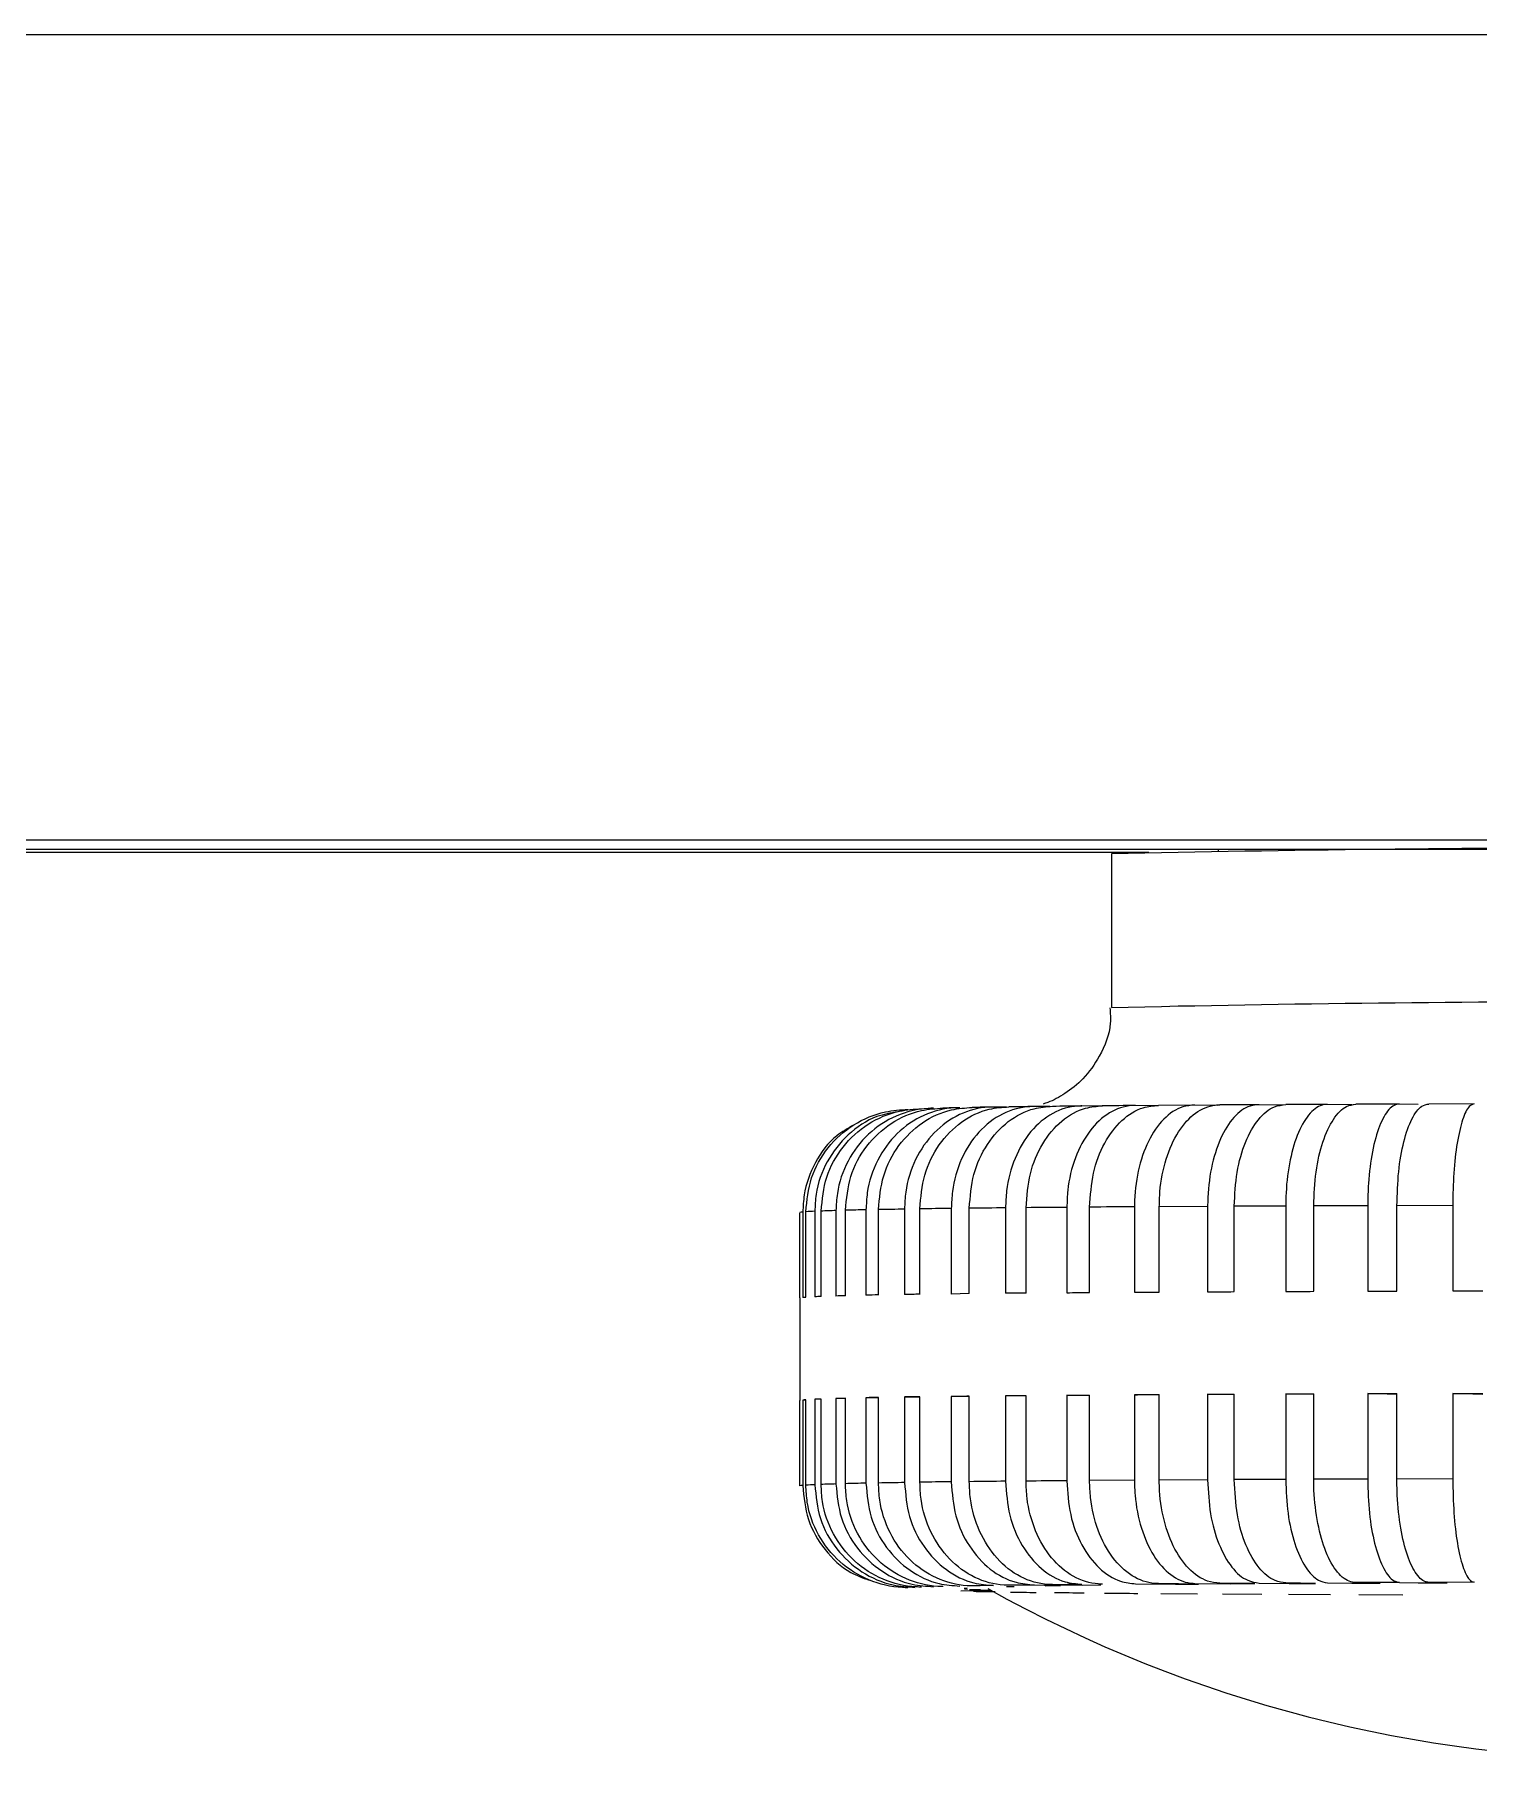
# Model space of a CAD drawing. Extents: x 12.3 to 108.7, y 1.1 to 80.4.
# Drawn here: x 70.946 to 71.791, y 29.261 to 30.27 of the extents above; entities that cross this region are included whole.
import ezdxf

# ---------------------------------------------------------------- set-up
doc = ezdxf.new("R2010")
doc.units = 0
doc.header["$MEASUREMENT"] = 0
doc.layers.add('OBJECT', color=7, linetype='CONTINUOUS')

msp = doc.modelspace()

# ---------------------------------------------------------------- linework, layer by layer
at = {"layer": 'OBJECT'}
for p, q in [((68.9135, 30.2702), (73.5685, 30.2702)), ((67.8407, 29.7988), (73.5749, 29.7988)), ((68.1735, 29.7934), (73.6839, 29.7934)), ((71.6387, 29.7934), (71.6387, 29.7922)), ((69.6795, 29.7916), (71.598, 29.7916)), ((71.5762, 29.7906), (71.5762, 29.7006)), ((71.5147, 29.6424), (71.5071, 29.6424)), ((71.5402, 29.6427), (71.531, 29.6427)), ((71.5695, 29.643), (71.5589, 29.6431)), ((71.6023, 29.6432), (71.5903, 29.6433)), ((71.625, 29.6436), (71.6037, 29.6434)), ((71.6383, 29.6434), (71.625, 29.6436)), ((71.6627, 29.6438), (71.6396, 29.6437)), ((71.6768, 29.6436), (71.6627, 29.6438)), ((71.7027, 29.644), (71.6782, 29.6439)), ((71.717, 29.6437), (71.7027, 29.644)), ((71.7449, 29.6442), (71.7192, 29.6441)), ((71.7557, 29.6439), (71.7449, 29.6442)), ((71.7886, 29.6443), (71.762, 29.6442)), ((71.3973, 29.5311), (71.3973, 29.5811)), ((71.4026, 29.5814), (71.4026, 29.5314)), ((71.4063, 29.5315), (71.4063, 29.5815)), ((71.4149, 29.5818), (71.4149, 29.5318)), ((71.4205, 29.532), (71.4205, 29.582)), ((71.4325, 29.5823), (71.4325, 29.5323)), ((71.4398, 29.5324), (71.4398, 29.5824)), ((71.4551, 29.5827), (71.4551, 29.5327)), ((71.4641, 29.5328), (71.4641, 29.5828)), ((71.4824, 29.583), (71.4824, 29.533)), ((71.493, 29.5332), (71.493, 29.5832)), ((71.5142, 29.5834), (71.5142, 29.5334)), ((71.5262, 29.5335), (71.5262, 29.5835)), ((71.5501, 29.5837), (71.5501, 29.5337)), ((71.5634, 29.5338), (71.5634, 29.5838)), ((71.5897, 29.584), (71.5897, 29.534)), ((71.6325, 29.5843), (71.6042, 29.5841)), ((71.6042, 29.5341), (71.6042, 29.5841)), ((71.6325, 29.5843), (71.6325, 29.5343)), ((71.6782, 29.5845), (71.6481, 29.5844)), ((71.6481, 29.5344), (71.6481, 29.5844)), ((71.6782, 29.5845), (71.6782, 29.5345)), ((71.7262, 29.5847), (71.6946, 29.5846)), ((71.6946, 29.5346), (71.6946, 29.5846)), ((71.7262, 29.5847), (71.7262, 29.5347)), ((71.776, 29.5848), (71.7433, 29.5847)), ((71.7433, 29.5347), (71.7433, 29.5847)), ((71.776, 29.5848), (71.776, 29.5348)), ((71.3938, 29.5307), (71.3938, 29.5806)), ((71.3955, 29.5809), (71.3955, 29.5309)), ((71.3937, 29.5306), (71.3937, 29.4706)), ((71.493, 29.5332), (71.4824, 29.533)), ((71.5262, 29.5335), (71.5142, 29.5334)), ((71.3938, 29.4207), (71.3938, 29.4707)), ((71.3955, 29.4709), (71.3955, 29.4209)), ((71.3973, 29.4709), (71.3955, 29.4709)), ((71.3973, 29.4211), (71.3973, 29.4711)), ((71.4026, 29.4714), (71.4026, 29.4214)), ((71.4063, 29.4714), (71.4026, 29.4714)), ((71.4063, 29.4216), (71.4063, 29.4715)), ((71.4149, 29.4718), (71.4149, 29.4218)), ((71.4205, 29.4718), (71.4149, 29.4718)), ((71.4205, 29.422), (71.4205, 29.472)), ((71.4325, 29.4723), (71.4325, 29.4223)), ((71.4398, 29.4722), (71.4325, 29.4723)), ((71.4398, 29.4224), (71.4398, 29.4724)), ((71.4551, 29.4727), (71.4551, 29.4227)), ((71.4641, 29.4726), (71.4551, 29.4727)), ((71.4641, 29.4228), (71.4641, 29.4728)), ((71.4824, 29.4731), (71.4824, 29.4231)), ((71.493, 29.473), (71.4824, 29.4731)), ((71.493, 29.4232), (71.493, 29.4732)), ((71.5262, 29.4735), (71.5142, 29.4734)), ((71.5142, 29.4734), (71.5142, 29.4234)), ((71.5262, 29.4733), (71.5142, 29.4734)), ((71.5262, 29.4235), (71.5262, 29.4735)), ((71.5501, 29.4737), (71.5501, 29.4237)), ((71.5634, 29.4736), (71.5501, 29.4737)), ((71.5634, 29.4238), (71.5634, 29.4738)), ((71.5897, 29.474), (71.5897, 29.424)), ((71.6042, 29.4739), (71.5897, 29.474)), ((71.6042, 29.4241), (71.6042, 29.4741)), ((71.6325, 29.4743), (71.6325, 29.4243)), ((71.6481, 29.474), (71.6325, 29.4743)), ((71.6481, 29.4244), (71.6481, 29.4744)), ((71.6782, 29.4745), (71.6782, 29.4245)), ((71.6946, 29.4742), (71.6782, 29.4745)), ((71.6946, 29.4246), (71.6946, 29.4746)), ((71.7262, 29.4747), (71.7262, 29.4247)), ((71.7433, 29.4742), (71.7262, 29.4747)), ((71.7433, 29.4247), (71.7433, 29.4747)), ((71.776, 29.4748), (71.776, 29.4248)), ((71.7936, 29.4741), (71.776, 29.4748)), ((71.5897, 29.424), (71.5634, 29.4238)), ((71.6325, 29.4243), (71.6042, 29.4241)), ((71.6782, 29.4245), (71.6481, 29.4244)), ((71.7262, 29.4247), (71.6946, 29.4246)), ((71.776, 29.4248), (71.7433, 29.4247)), ((71.5062, 29.3592), (71.4881, 29.3591)), ((71.4899, 29.3609), (71.4918, 29.361)), ((71.492, 29.3601), (71.4901, 29.3603)), ((71.4958, 29.3599), (71.4932, 29.3599)), ((71.4932, 29.3598), (71.4996, 29.3598)), ((71.5055, 29.3596), (71.4932, 29.3595)), ((71.4932, 29.3594), (71.5058, 29.3594)), ((71.4955, 29.359), (71.5065, 29.359)), ((71.4996, 29.3598), (71.4958, 29.3599)), ((71.5147, 29.3619), (71.5193, 29.3619)), ((71.5464, 29.3624), (71.5161, 29.3625)), ((71.531, 29.3627), (71.5593, 29.3626)), ((71.5374, 29.3623), (71.5464, 29.3624)), ((71.5374, 29.3623), (71.5374, 29.3624)), ((71.5593, 29.3626), (71.5699, 29.3627)), ((71.5903, 29.3634), (71.6137, 29.3631)), ((71.6271, 29.3632), (71.6037, 29.3635)), ((71.6137, 29.3631), (71.6137, 29.3634)), ((71.6137, 29.3631), (71.6271, 29.3632)), ((71.625, 29.3636), (71.6456, 29.3634)), ((71.6602, 29.3635), (71.6396, 29.3637)), ((71.6456, 29.3634), (71.6456, 29.3636)), ((71.6456, 29.3634), (71.6602, 29.3635)), ((71.6627, 29.3638), (71.6802, 29.3636)), ((71.6957, 29.3636), (71.6782, 29.3639)), ((71.6802, 29.3636), (71.6802, 29.3639)), ((71.6802, 29.3636), (71.6957, 29.3636)), ((71.7027, 29.364), (71.717, 29.3637)), ((71.717, 29.3637), (71.7334, 29.3638)), ((71.7449, 29.3642), (71.7192, 29.3641)), ((71.7334, 29.3638), (71.7192, 29.3641)), ((71.7449, 29.3642), (71.7557, 29.3639)), ((71.7557, 29.3639), (71.7728, 29.3639)), ((71.7886, 29.3643), (71.762, 29.3642)), ((71.7728, 29.3639), (71.762, 29.3642)), ((71.6052, 29.3577), (71.6266, 29.3576)), ((71.6412, 29.3575), (71.6643, 29.3573)), ((71.6799, 29.3573), (71.7045, 29.3571)), ((71.721, 29.3571), (71.7467, 29.357))]:
    msp.add_line(p, q, dxfattribs=at)
at = {"layer": 'OBJECT', "flags": 128}
for points in [[(71.5501, 29.5337), (71.5517, 29.5337), (71.5534, 29.5338), (71.555, 29.5338), (71.5567, 29.5338), (71.5584, 29.5338), (71.56, 29.5338), (71.5617, 29.5338), (71.5634, 29.5338)], [(71.5897, 29.534), (71.5915, 29.534), (71.5933, 29.534), (71.5951, 29.5341), (71.5969, 29.5341), (71.5987, 29.5341), (71.6005, 29.5341), (71.6024, 29.5341), (71.6042, 29.5341)], [(71.6325, 29.5343), (71.6345, 29.5343), (71.6364, 29.5343), (71.6383, 29.5343), (71.6403, 29.5343), (71.6422, 29.5343), (71.6442, 29.5343), (71.6461, 29.5343), (71.6481, 29.5344)], [(71.6782, 29.5345), (71.6802, 29.5345), (71.6823, 29.5345), (71.6843, 29.5345), (71.6864, 29.5345), (71.6884, 29.5345), (71.6905, 29.5345), (71.6926, 29.5345), (71.6946, 29.5346)], [(71.7262, 29.5347), (71.7283, 29.5347), (71.7304, 29.5347), (71.7326, 29.5347), (71.7347, 29.5347), (71.7369, 29.5347), (71.739, 29.5347), (71.7411, 29.5347), (71.7433, 29.5347)], [(71.776, 29.5348), (71.7781, 29.5348), (71.7803, 29.5348), (71.7825, 29.5348), (71.7847, 29.5348), (71.7869, 29.5348), (71.7891, 29.5348), (71.7913, 29.5348), (71.7936, 29.5348)], [(71.5501, 29.4737), (71.5517, 29.4737), (71.5534, 29.4738), (71.555, 29.4738), (71.5567, 29.4738), (71.5584, 29.4738), (71.56, 29.4738), (71.5617, 29.4738), (71.5634, 29.4738)], [(71.5897, 29.474), (71.5915, 29.474), (71.5933, 29.4741), (71.5951, 29.4741), (71.5969, 29.4741), (71.5987, 29.4741), (71.6005, 29.4741), (71.6024, 29.4741), (71.6042, 29.4741)], [(71.6325, 29.4743), (71.6345, 29.4743), (71.6364, 29.4743), (71.6383, 29.4743), (71.6403, 29.4743), (71.6422, 29.4743), (71.6442, 29.4743), (71.6461, 29.4743), (71.6481, 29.4744)], [(71.6782, 29.4745), (71.6802, 29.4745), (71.6823, 29.4745), (71.6843, 29.4745), (71.6864, 29.4745), (71.6884, 29.4745), (71.6905, 29.4745), (71.6926, 29.4746), (71.6946, 29.4746)], [(71.7262, 29.4747), (71.7283, 29.4747), (71.7304, 29.4747), (71.7326, 29.4747), (71.7347, 29.4747), (71.7369, 29.4747), (71.739, 29.4747), (71.7411, 29.4747), (71.7433, 29.4747)], [(71.776, 29.4748), (71.7781, 29.4748), (71.7803, 29.4748), (71.7825, 29.4748), (71.7847, 29.4748), (71.7869, 29.4748), (71.7891, 29.4748), (71.7913, 29.4748), (71.7936, 29.4748)]]:
    msp.add_lwpolyline(points, dxfattribs=at)
at = {"layer": 'OBJECT'}
for centre, radius, start, end in [((71.8887, 16.1036), 13.6905, 88.69205, 91.30795), ((71.8887, 16.0097), 13.6944, 88.69237, 91.30752), ((71.5349, 27.3518), 2.2907, 91.1888, 91.4343), ((71.582, 24.9321), 4.7109, 90.9109, 91.0623), ((71.627, 21.9765), 7.6668, 90.71744, 90.82918), ((71.6791, 17.7425), 11.9011, 90.57858, 90.66182), ((71.7337, 12.1795), 17.4644, 90.47053, 90.53429), ((71.4115, 29.375), 0.2066, 92.4773, 93.9266), ((71.4418, 28.6314), 0.9508, 91.6191, 92.1426), ((71.4847, 27.0373), 2.5455, 91.1749, 91.4462), ((71.5392, 24.2581), 5.3252, 90.9047, 91.0692), ((71.5949, 20.5845), 8.9993, 90.71588, 90.83279), ((71.6536, 15.73), 13.8541, 90.57671, 90.66452), ((71.7163, 9.2472), 20.3372, 90.46844, 90.53568), ((71.7585, 3.9519), 25.6327, 90.37734, 90.436), ((71.3958, 29.5741), 0.00682, 92.6169, 107.1173), ((71.3938, 29.5306), 0.0000931, 107.4345, 167.6551), ((71.4016, 29.4696), 0.0616, 93.9843, 95.7031), ((71.4258, 29.0161), 0.5158, 92.171, 92.5827), ((71.4619, 27.8983), 1.6342, 91.4543, 91.6481), ((71.5081, 25.885), 3.6481, 91.0731, 91.1876), ((71.5659, 22.5261), 7.0075, 90.83313, 90.90644), ((71.3938, 29.4706), 0.0000931, 107.4345, 167.6551), ((71.4016, 29.4096), 0.0616, 93.9843, 95.7031), ((71.4258, 28.9561), 0.5158, 92.171, 92.5827), ((71.4619, 27.8383), 1.6342, 91.4543, 91.6481), ((71.5081, 25.825), 3.6481, 91.0731, 91.1876), ((71.5659, 22.4661), 7.0075, 90.83313, 90.90644), ((71.6087, 19.4452), 10.0286, 90.66137, 90.72164), ((71.3958, 29.4142), 0.0068, 92.6114, 107.142), ((71.4115, 29.215), 0.2066, 92.4773, 93.9266), ((71.4418, 28.4714), 0.9508, 91.6191, 92.1426), ((71.4847, 26.8773), 2.5455, 91.1749, 91.4462), ((71.5392, 24.0981), 5.3252, 90.9047, 91.0692), ((71.5928, 20.5682), 8.8556, 90.71401, 90.83282), ((71.6536, 15.57), 13.8541, 90.57671, 90.66452), ((71.723, 8.3258), 21.0986, 90.46965, 90.53447), ((71.582, 24.6521), 4.7109, 90.9109, 91.0623), ((71.5842, 34.1995), 4.8413, 268.9504, 269.099), ((71.8887, 30.0517), 0.7911, 240.8834, 299.1166), ((71.627, 21.6965), 7.6668, 90.71744, 90.82918), ((71.6791, 17.4625), 11.9011, 90.57858, 90.66182), ((71.6349, 37.5933), 8.2356, 269.18074, 269.28548), ((71.687, 41.9877), 12.6302, 269.34571, 269.42458), ((71.7331, 46.7608), 17.4036, 269.47029, 269.53456)]:
    msp.add_arc(centre, radius, start, end, dxfattribs=at)
for points, knots in [([(71.5753, 29.7004), (71.5755, 29.6974), (71.5762, 29.6876), (71.5703, 29.6729), (71.5605, 29.6591), (71.5498, 29.6504), (71.5412, 29.6458), (71.5372, 29.6445), (71.5363, 29.6442)], [0, 0, 0, 0, 0.12106, 0.394485, 0.614792, 0.800807, 0.955581, 1, 1, 1, 1]), ([(71.4721, 29.6417), (71.471, 29.6417), (71.4636, 29.6415), (71.4498, 29.6382), (71.4333, 29.6274), (71.4211, 29.6114), (71.4156, 29.5952), (71.4151, 29.5852), (71.4149, 29.5818)], [0, 0, 0, 0, 0.0344671, 0.2491992, 0.4639156, 0.6785989, 0.893241, 1, 1, 1, 1]), ([(71.4205, 29.582), (71.4211, 29.5887), (71.4224, 29.6022), (71.4322, 29.6202), (71.4467, 29.6337), (71.4627, 29.6408), (71.4734, 29.6415), (71.4776, 29.6418)], [0, 0, 0, 0, 0.214562, 0.429207, 0.643867, 0.85856, 1, 1, 1, 1]), ([(71.4874, 29.642), (71.4864, 29.642), (71.4793, 29.6419), (71.466, 29.6386), (71.4501, 29.6278), (71.4385, 29.6118), (71.4331, 29.5957), (71.4327, 29.5856), (71.4325, 29.5823)], [0, 0, 0, 0, 0.034472, 0.249206, 0.463922, 0.678606, 0.893249, 1, 1, 1, 1]), ([(71.4398, 29.5824), (71.4404, 29.5891), (71.4416, 29.6026), (71.4511, 29.6206), (71.465, 29.6341), (71.4804, 29.6412), (71.4906, 29.6419), (71.4947, 29.6422)], [0, 0, 0, 0, 0.214562, 0.429207, 0.643867, 0.858562, 1, 1, 1, 1]), ([(71.5071, 29.6424), (71.5062, 29.6424), (71.4994, 29.6423), (71.4869, 29.639), (71.4718, 29.6282), (71.4607, 29.6122), (71.4557, 29.5961), (71.4552, 29.586), (71.4551, 29.5827)], [0, 0, 0, 0, 0.034481, 0.249213, 0.463931, 0.678614, 0.893257, 1, 1, 1, 1]), ([(71.4641, 29.5828), (71.4646, 29.5895), (71.4658, 29.603), (71.4747, 29.621), (71.4879, 29.6345), (71.5026, 29.6416), (71.5123, 29.6423), (71.5161, 29.6425)], [0, 0, 0, 0, 0.214563, 0.429209, 0.643869, 0.858563, 1, 1, 1, 1]), ([(71.531, 29.6427), (71.5302, 29.6427), (71.5239, 29.6426), (71.5121, 29.6394), (71.498, 29.6286), (71.4877, 29.6126), (71.483, 29.5964), (71.4826, 29.5864), (71.4824, 29.583)], [0, 0, 0, 0, 0.034484, 0.249218, 0.463937, 0.678618, 0.893263, 1, 1, 1, 1]), ([(71.493, 29.5832), (71.4935, 29.5899), (71.4946, 29.6034), (71.503, 29.6213), (71.5153, 29.6348), (71.529, 29.6419), (71.538, 29.6426), (71.5416, 29.6429)], [0, 0, 0, 0, 0.214563, 0.42921, 0.643871, 0.858563, 1, 1, 1, 1]), ([(71.5589, 29.6431), (71.5581, 29.643), (71.5523, 29.643), (71.5415, 29.6397), (71.5285, 29.6289), (71.5191, 29.6129), (71.5147, 29.5968), (71.5143, 29.5867), (71.5142, 29.5834)], [0, 0, 0, 0, 0.034489, 0.249221, 0.463939, 0.67862, 0.893263, 1, 1, 1, 1]), ([(71.5262, 29.5835), (71.5267, 29.5903), (71.5277, 29.6037), (71.5354, 29.6217), (71.5467, 29.6351), (71.5593, 29.6422), (71.5676, 29.6429), (71.5709, 29.6432)], [0, 0, 0, 0, 0.214564, 0.429207, 0.643869, 0.858562, 1, 1, 1, 1]), ([(71.5903, 29.6433), (71.5896, 29.6433), (71.5844, 29.6432), (71.5747, 29.64), (71.563, 29.6292), (71.5545, 29.6133), (71.5505, 29.5971), (71.5502, 29.5871), (71.5501, 29.5837)], [0, 0, 0, 0, 0.034489, 0.249221, 0.463939, 0.678621, 0.893267, 1, 1, 1, 1]), ([(71.5634, 29.5838), (71.5639, 29.5906), (71.5648, 29.6041), (71.5717, 29.622), (71.5819, 29.6354), (71.5932, 29.6425), (71.6007, 29.6432), (71.6037, 29.6434)], [0, 0, 0, 0, 0.214565, 0.42921, 0.643869, 0.858562, 1, 1, 1, 1]), ([(71.625, 29.6436), (71.6227, 29.6434), (71.6163, 29.6428), (71.6065, 29.6362), (71.5973, 29.6231), (71.5913, 29.6054), (71.5897, 29.5915), (71.5897, 29.5844), (71.5897, 29.584)], [0, 0, 0, 0, 0.128909, 0.343659, 0.558382, 0.773067, 0.987715, 1, 1, 1, 1]), ([(71.6042, 29.5841), (71.6043, 29.587), (71.6045, 29.5967), (71.6077, 29.6125), (71.615, 29.6287), (71.6251, 29.6399), (71.6339, 29.6435), (71.6387, 29.6437), (71.6396, 29.6437)], [0, 0, 0, 0, 0.09345, 0.308045, 0.522651, 0.737283, 0.951954, 1, 1, 1, 1]), ([(71.6627, 29.6438), (71.6609, 29.6437), (71.6557, 29.6432), (71.6476, 29.6373), (71.6396, 29.6245), (71.6342, 29.6071), (71.6326, 29.5928), (71.6325, 29.5852), (71.6325, 29.5843)], [0, 0, 0, 0, 0.112497, 0.327226, 0.541936, 0.756609, 0.971244, 1, 1, 1, 1]), ([(71.6481, 29.5844), (71.6484, 29.5911), (71.6491, 29.6046), (71.6543, 29.6225), (71.6619, 29.6359), (71.6704, 29.643), (71.676, 29.6436), (71.6782, 29.6439)], [0, 0, 0, 0, 0.214563, 0.429208, 0.643867, 0.858562, 1, 1, 1, 1]), ([(71.7027, 29.644), (71.702, 29.644), (71.6985, 29.6438), (71.6923, 29.6398), (71.6854, 29.6284), (71.6804, 29.612), (71.6784, 29.5964), (71.6783, 29.5871), (71.6782, 29.5845)], [0, 0, 0, 0, 0.058789, 0.273507, 0.488209, 0.702878, 0.917508, 1, 1, 1, 1]), ([(71.6946, 29.5846), (71.6949, 29.5913), (71.6954, 29.6048), (71.6997, 29.6227), (71.7059, 29.6361), (71.7128, 29.6432), (71.7174, 29.6438), (71.7192, 29.6441)], [0, 0, 0, 0, 0.214563, 0.429207, 0.643868, 0.858562, 1, 1, 1, 1]), ([(71.7449, 29.6442), (71.7449, 29.6442), (71.7427, 29.6442), (71.7385, 29.642), (71.7329, 29.6322), (71.7287, 29.6169), (71.7265, 29.6002), (71.7263, 29.5891), (71.7262, 29.5847)], [0, 0, 0, 0, 0.00083, 0.215593, 0.430347, 0.645068, 0.859752, 1, 1, 1, 1]), ([(71.7433, 29.5847), (71.7435, 29.5914), (71.7439, 29.6049), (71.7471, 29.6228), (71.7519, 29.6363), (71.7571, 29.6433), (71.7606, 29.644), (71.762, 29.6442)], [0, 0, 0, 0, 0.214562, 0.429209, 0.643869, 0.858563, 1, 1, 1, 1]), ([(71.7886, 29.6443), (71.7876, 29.644), (71.7852, 29.6433), (71.7816, 29.6358), (71.7784, 29.6221), (71.7763, 29.6043), (71.7761, 29.5912), (71.776, 29.5848)], [0, 0, 0, 0, 0.151544, 0.36629, 0.581008, 0.795689, 1, 1, 1, 1]), ([(71.4254, 29.6319), (71.4219, 29.63), (71.4126, 29.6248), (71.4021, 29.6103), (71.3962, 29.5944), (71.3957, 29.5843), (71.3955, 29.5809)], [0, 0, 0, 0, 0.189694, 0.514188, 0.83862, 1, 1, 1, 1]), ([(71.3973, 29.5811), (71.398, 29.5878), (71.3993, 29.6013), (71.4096, 29.6193), (71.4247, 29.6329), (71.4415, 29.64), (71.4526, 29.6408), (71.457, 29.641)], [0, 0, 0, 0, 0.214564, 0.42921, 0.643868, 0.858563, 1, 1, 1, 1]), ([(71.4511, 29.6396), (71.447, 29.6389), (71.4363, 29.6371), (71.4214, 29.6268), (71.4089, 29.611), (71.4032, 29.5948), (71.4027, 29.5847), (71.4026, 29.5814)], [0, 0, 0, 0, 0.154109, 0.396016, 0.637887, 0.879713, 1, 1, 1, 1]), ([(71.4063, 29.5815), (71.4069, 29.5883), (71.4082, 29.6018), (71.4183, 29.6197), (71.4332, 29.6333), (71.4497, 29.6404), (71.4606, 29.6412), (71.465, 29.6414)], [0, 0, 0, 0, 0.2145625, 0.4292092, 0.6438699, 0.8585631, 1, 1, 1, 1]), ([(71.3955, 29.4209), (71.3961, 29.4142), (71.3975, 29.4007), (71.4078, 29.3829), (71.4206, 29.3705), (71.4306, 29.3669), (71.4343, 29.3656)], [0, 0, 0, 0, 0.279356, 0.558815, 0.838292, 1, 1, 1, 1]), ([(71.457, 29.3611), (71.456, 29.3611), (71.4482, 29.3612), (71.4338, 29.3646), (71.4165, 29.3755), (71.4038, 29.3915), (71.398, 29.4077), (71.3975, 29.4178), (71.3973, 29.4211)], [0, 0, 0, 0, 0.034454, 0.249186, 0.463905, 0.678587, 0.893232, 1, 1, 1, 1]), ([(71.4026, 29.4214), (71.4032, 29.4147), (71.4045, 29.4012), (71.4146, 29.3832), (71.4295, 29.3696), (71.446, 29.3623), (71.4569, 29.3616), (71.4613, 29.3613)], [0, 0, 0, 0, 0.214564, 0.429209, 0.643867, 0.858563, 1, 1, 1, 1]), ([(71.465, 29.3614), (71.4639, 29.3615), (71.4563, 29.3616), (71.4421, 29.365), (71.4251, 29.3759), (71.4126, 29.392), (71.4069, 29.4081), (71.4064, 29.4182), (71.4063, 29.4216)], [0, 0, 0, 0, 0.034454, 0.249187, 0.463906, 0.678588, 0.893231, 1, 1, 1, 1]), ([(71.4149, 29.4218), (71.4156, 29.4151), (71.4168, 29.4016), (71.4267, 29.3836), (71.4412, 29.37), (71.4572, 29.3627), (71.4678, 29.362), (71.4721, 29.3617)], [0, 0, 0, 0, 0.214561, 0.429208, 0.643867, 0.85856, 1, 1, 1, 1]), ([(71.4776, 29.3618), (71.4766, 29.3618), (71.4691, 29.362), (71.4554, 29.3654), (71.4388, 29.3763), (71.4267, 29.3924), (71.4211, 29.4086), (71.4206, 29.4186), (71.4205, 29.422)], [0, 0, 0, 0, 0.034467, 0.249199, 0.463918, 0.6786, 0.893242, 1, 1, 1, 1]), ([(71.4325, 29.4223), (71.4331, 29.4155), (71.4343, 29.402), (71.4438, 29.384), (71.4577, 29.3704), (71.4731, 29.3631), (71.4833, 29.3624), (71.4874, 29.3621)], [0, 0, 0, 0, 0.214562, 0.429209, 0.643869, 0.858562, 1, 1, 1, 1]), ([(71.4947, 29.3622), (71.4937, 29.3622), (71.4866, 29.3624), (71.4733, 29.3658), (71.4574, 29.3767), (71.4458, 29.3928), (71.4404, 29.409), (71.44, 29.4191), (71.4398, 29.4224)], [0, 0, 0, 0, 0.034475, 0.249206, 0.463925, 0.678606, 0.893253, 1, 1, 1, 1]), ([(71.4551, 29.4227), (71.4557, 29.4159), (71.4568, 29.4024), (71.4658, 29.3844), (71.479, 29.3708), (71.4936, 29.3635), (71.5033, 29.3627), (71.5071, 29.3624)], [0, 0, 0, 0, 0.2145631, 0.4292081, 0.6438666, 0.8585632, 1, 1, 1, 1]), ([(71.5161, 29.3625), (71.5152, 29.3626), (71.5084, 29.3627), (71.4959, 29.3661), (71.4808, 29.3771), (71.4697, 29.3932), (71.4646, 29.4094), (71.4642, 29.4195), (71.4641, 29.4228)], [0, 0, 0, 0, 0.034478, 0.249214, 0.463929, 0.678612, 0.893257, 1, 1, 1, 1]), ([(71.4824, 29.4231), (71.483, 29.4163), (71.484, 29.4028), (71.4924, 29.3848), (71.5047, 29.3711), (71.5184, 29.3639), (71.5275, 29.3631), (71.531, 29.3627)], [0, 0, 0, 0, 0.214561, 0.429208, 0.643868, 0.858563, 1, 1, 1, 1]), ([(71.5416, 29.3629), (71.5407, 29.3629), (71.5344, 29.3631), (71.5227, 29.3665), (71.5086, 29.3775), (71.4983, 29.3936), (71.4935, 29.4098), (71.4931, 29.4198), (71.493, 29.4232)], [0, 0, 0, 0, 0.0344838, 0.2492181, 0.4639364, 0.6786173, 0.8932635, 1, 1, 1, 1]), ([(71.5142, 29.4234), (71.5147, 29.4167), (71.5157, 29.4032), (71.5234, 29.3851), (71.5347, 29.3715), (71.5473, 29.3642), (71.5556, 29.3634), (71.5589, 29.3631)], [0, 0, 0, 0, 0.214563, 0.429208, 0.643866, 0.858562, 1, 1, 1, 1]), ([(71.5709, 29.3632), (71.5701, 29.3632), (71.5643, 29.3634), (71.5535, 29.3668), (71.5406, 29.3778), (71.5311, 29.3939), (71.5267, 29.4101), (71.5263, 29.4202), (71.5262, 29.4235)], [0, 0, 0, 0, 0.034487, 0.249221, 0.463936, 0.678619, 0.893264, 1, 1, 1, 1]), ([(71.5501, 29.4237), (71.5505, 29.417), (71.5514, 29.4035), (71.5583, 29.3855), (71.5686, 29.3718), (71.5799, 29.3645), (71.5874, 29.3637), (71.5903, 29.3634)], [0, 0, 0, 0, 0.214565, 0.429207, 0.643869, 0.858564, 1, 1, 1, 1]), ([(71.6037, 29.3635), (71.603, 29.3635), (71.5977, 29.3637), (71.588, 29.3671), (71.5763, 29.3781), (71.5678, 29.3942), (71.5639, 29.4104), (71.5635, 29.4205), (71.5634, 29.4238)], [0, 0, 0, 0, 0.034489, 0.249221, 0.46394, 0.678623, 0.893266, 1, 1, 1, 1]), ([(71.5897, 29.424), (71.5897, 29.4211), (71.59, 29.4115), (71.5932, 29.3955), (71.6005, 29.3791), (71.6106, 29.3678), (71.6193, 29.3639), (71.6242, 29.3637), (71.625, 29.3636)], [0, 0, 0, 0, 0.09345, 0.308046, 0.52265, 0.737284, 0.951954, 1, 1, 1, 1]), ([(71.6396, 29.3637), (71.6372, 29.364), (71.6309, 29.3647), (71.6211, 29.3715), (71.6119, 29.3849), (71.6058, 29.4027), (71.6042, 29.4166), (71.6042, 29.4237), (71.6042, 29.4241)], [0, 0, 0, 0, 0.12891, 0.343659, 0.558381, 0.773068, 0.987714, 1, 1, 1, 1]), ([(71.6325, 29.4243), (71.6329, 29.4175), (71.6335, 29.404), (71.6387, 29.386), (71.6464, 29.3723), (71.6548, 29.365), (71.6604, 29.3642), (71.6627, 29.3638)], [0, 0, 0, 0, 0.214563, 0.429209, 0.643868, 0.858562, 1, 1, 1, 1]), ([(71.6782, 29.3639), (71.6761, 29.3642), (71.6707, 29.365), (71.6623, 29.3719), (71.6545, 29.3854), (71.6492, 29.4036), (71.6485, 29.4173), (71.6481, 29.4244)], [0, 0, 0, 0, 0.132824, 0.347596, 0.56235, 0.777064, 1, 1, 1, 1]), ([(71.6782, 29.4245), (71.6785, 29.4177), (71.679, 29.4043), (71.6832, 29.3862), (71.6895, 29.3725), (71.6964, 29.3652), (71.7009, 29.3643), (71.7027, 29.364)], [0, 0, 0, 0, 0.214564, 0.429208, 0.643867, 0.858563, 1, 1, 1, 1]), ([(71.7192, 29.3641), (71.7179, 29.3643), (71.7139, 29.3648), (71.7073, 29.3705), (71.7007, 29.3833), (71.6962, 29.4006), (71.6947, 29.4153), (71.6946, 29.4233), (71.6946, 29.4246)], [0, 0, 0, 0, 0.100437, 0.31516, 0.529864, 0.74453, 0.959159, 1, 1, 1, 1]), ([(71.7262, 29.4247), (71.7264, 29.4179), (71.7268, 29.4044), (71.73, 29.3864), (71.7348, 29.3727), (71.74, 29.3653), (71.7435, 29.3645), (71.7449, 29.3642)], [0, 0, 0, 0, 0.214562, 0.429209, 0.643868, 0.858563, 1, 1, 1, 1]), ([(71.762, 29.3642), (71.7613, 29.3643), (71.7586, 29.3647), (71.7539, 29.3692), (71.7486, 29.381), (71.7449, 29.3978), (71.7434, 29.4133), (71.7433, 29.4224), (71.7433, 29.4247)], [0, 0, 0, 0, 0.065782, 0.280498, 0.495198, 0.709864, 0.92449, 1, 1, 1, 1]), ([(71.776, 29.4248), (71.7761, 29.418), (71.7764, 29.4045), (71.7785, 29.3865), (71.7817, 29.3728), (71.7853, 29.3654), (71.7876, 29.3646), (71.7886, 29.3643)], [0, 0, 0, 0, 0.214565, 0.429209, 0.643869, 0.858563, 1, 1, 1, 1])]:
    msp.add_open_spline(points, degree=3, knots=knots, dxfattribs=at)

doc.saveas('drawing.dxf')
